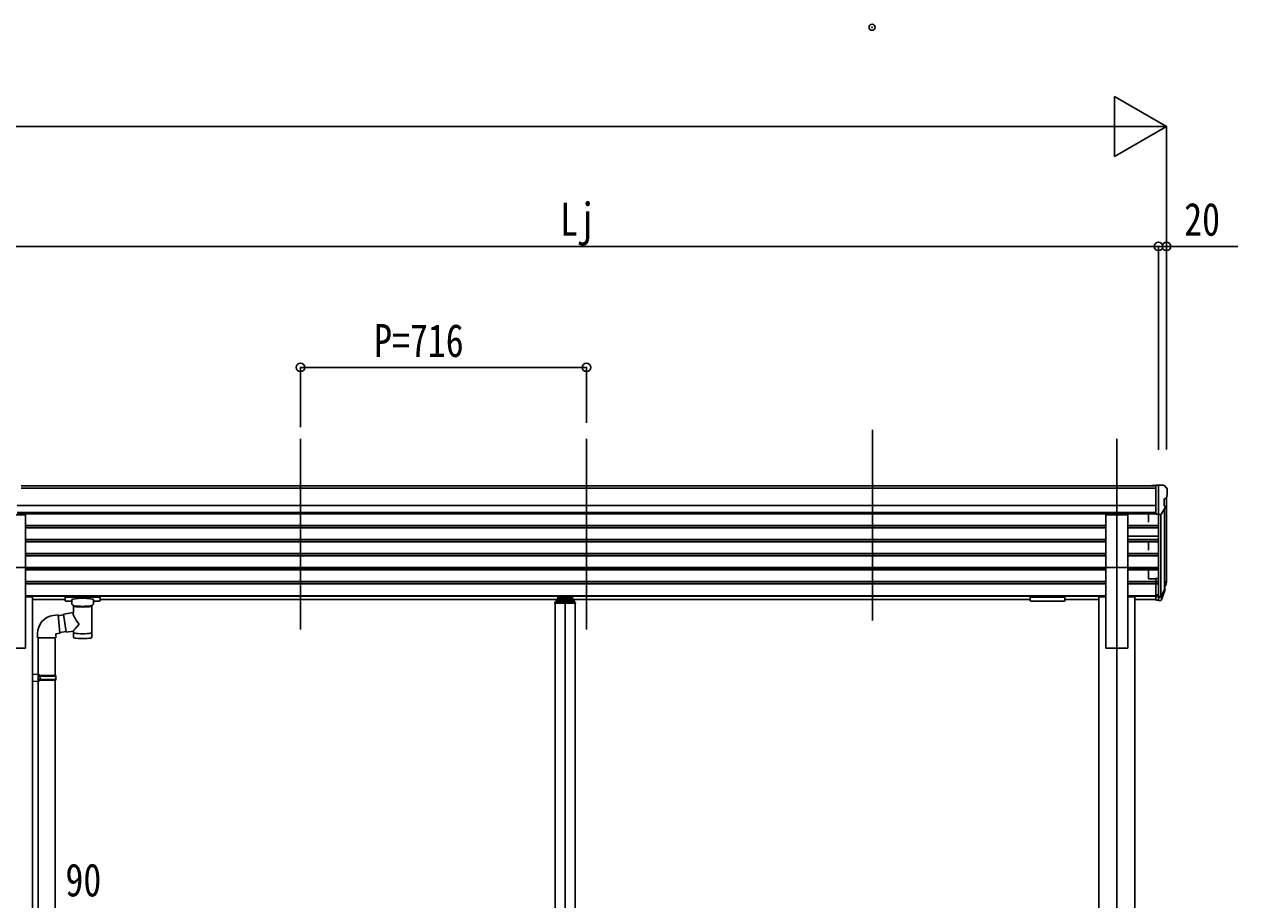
# Model space of a CAD drawing. Units: millimetres, scale not verified. Extents: x -10512 to 10512, y -7425 to 7425.
# Drawn here: x -1877 to 1162, y -2570 to -377 of the extents above; entities that cross this region are included whole.
import ezdxf
from ezdxf.enums import TextEntityAlignment as Align

# ---------------------------------------------------------------- set-up
doc = ezdxf.new("R2010")
doc.units = ezdxf.units.MM
doc.header["$LTSCALE"] = 30
doc.header["$PDMODE"] = 32
doc.header["$PDSIZE"] = 15
for name, color, linetype in [('0-3_YKK_12', 2, 'Continuous'), ('0-4_YKK_13', 4, 'Continuous'), ('0-5_YKK_A1', 4, 'Continuous'), ('0-6_YKK_D', 6, 'Continuous')]:
    doc.layers.add(name, color=color, linetype=linetype)
doc.styles.add('ＭＳ ゴシック', font='')
doc.styles.get('ＭＳ ゴシック').set_extended_font_data('MS Gothic')

msp = doc.modelspace()

# ---------------------------------------------------------------- linework, layer by layer
at = {"layer": '0-3_YKK_12'}
for p, q in [((246.74, -1393.44), (246.74, -1870.96)), ((-1184.91, -1415.78), (-1184.91, -1893.3)), ((-468.91, -1415.78), (-468.91, -1893.3)), ((-522.41, -1820.19), (-522.41, -4247.05))]:
    msp.add_line(p, q, dxfattribs=at)
msp.add_lwpolyline([(859.09, -1415.78), (859.09, -4340.19), (859.09, -4590.19)], dxfattribs=at)
at = {"layer": '0-4_YKK_13'}
for p, q in [((956.59, -1532.17), (946.59, -1532.26)), ((946.59, -1533.77), (946.59, -1532.26)), ((956.59, -1604.15), (956.59, -1532.17)), ((975.09, -1532.17), (956.59, -1532.17)), ((963.09, -1605.15), (963.09, -1532.17)), ((975.09, -1532.17), (977.42, -1532.31)), ((978.18, -1532.74), (982.25, -1538.54)), ((985.09, -1541.54), (985.09, -1542.17)), ((977.09, -1566.68), (977.09, -1582.96)), ((982.56, -1563.35), (977.24, -1566.42)), ((-1873.41, -1737.61), (-1873.41, -1605.82)), ((886.59, -1737.61), (886.59, -1605.82)), ((956.59, -1604.15), (963.09, -1604.15)), ((963.09, -1605.15), (968.3, -1604.83)), ((970.72, -1603.34), (979.72, -1587.75)), ((-1928.41, -1737.61), (-1873.41, -1737.61)), ((831.59, -1737.61), (886.59, -1737.61)), ((956.59, -1765.89), (956.59, -1819.92)), ((956.59, -1765.89), (963.09, -1765.89)), ((963.09, -1765.89), (963.09, -1820.66)), ((981.39, -1778.7), (978.12, -1785.77)), ((982, -1780.08), (978.12, -1788.03)), ((979.68, -1791.36), (979.34, -1795.76)), ((-1773.91, -1810.47), (-1773.91, -1821.23)), ((-1688.91, -1809.81), (-1771.91, -1809.81)), ((-1688.91, -1811.99), (-1771.91, -1811.99)), ((-1757.41, -1821.9), (-1771.91, -1821.9)), ((-1757.41, -1828.7), (-1757.41, -1818.43)), ((-1703.41, -1828.7), (-1703.41, -1818.43)), ((-1688.91, -1821.9), (-1703.41, -1821.9)), ((-1686.91, -1810.47), (-1686.91, -1821.23)), ((-1686.91, -1810.66), (-1686.91, -1812.2)), ((-544.91, -1819.72), (-544.91, -1824.19)), ((-542.41, -1817.15), (-540.91, -1817.15)), ((-542.41, -1819.67), (-542.41, -1824.19)), ((-542.41, -1819.67), (-540.91, -1819.67)), ((-542.41, -1821.56), (-502.41, -1821.56)), ((-503.91, -1811.23), (-540.91, -1811.23)), ((-540.91, -1811.23), (-540.91, -1819.67)), ((-540.91, -1813.72), (-503.91, -1813.72)), ((-538.31, -1816.16), (-538.31, -1816.64)), ((-534.86, -1818.04), (-534.86, -1818.38)), ((-532.9, -1817.72), (-532.9, -1818.05)), ((-532.41, -1816.81), (-532.41, -1819.49)), ((-531.92, -1817.72), (-531.92, -1818.05)), ((-529.96, -1818.38), (-529.96, -1818.04)), ((-526.51, -1816.16), (-526.51, -1816.64)), ((-518.31, -1816.16), (-518.31, -1816.64)), ((-514.86, -1818.04), (-514.86, -1818.38)), ((-512.9, -1817.72), (-512.9, -1818.05)), ((-512.41, -1816.81), (-512.41, -1819.49)), ((-511.92, -1817.72), (-511.92, -1818.05)), ((-509.96, -1818.38), (-509.96, -1818.04)), ((-506.51, -1816.16), (-506.51, -1816.64)), ((-503.91, -1811.23), (-503.91, -1819.67)), ((-503.91, -1817.15), (-502.41, -1817.15)), ((-503.91, -1819.67), (-502.41, -1819.67)), ((-502.41, -1819.67), (-502.41, -1824.19)), ((-499.91, -1824.19), (-499.91, -1819.72)), ((642.09, -1810.47), (642.09, -1821.23)), ((642.09, -1810.66), (642.09, -1812.2)), ((644.09, -1809.81), (727.09, -1809.81)), ((644.09, -1811.99), (727.09, -1811.99)), ((644.09, -1821.9), (727.09, -1821.9)), ((729.09, -1810.47), (729.09, -1821.23)), ((956.59, -1806.02), (963.09, -1806.02)), ((956.59, -1810.9), (963.09, -1810.9)), ((956.59, -1819.92), (963.09, -1819.92)), ((963.09, -1810.92), (968.23, -1810.92)), ((963.09, -1812.73), (967.94, -1812.73)), ((963.09, -1820.66), (967.94, -1820.66)), ((969.52, -1810.25), (977.28, -1794.84)), ((978.73, -1795.2), (970.53, -1811.37)), ((979.34, -1795.76), (970.53, -1819.31)), ((-1778.53, -1854.68), (-1753.31, -1850.77)), ((-1753.31, -1850.78), (-1753.31, -1833.19)), ((-1707.51, -1833.2), (-1707.49, -1913.5)), ((-547.91, -1825.69), (-547.91, -1827.19)), ((-496.91, -1827.19), (-547.91, -1827.19)), ((-498.41, -1824.19), (-546.41, -1824.19)), ((-496.91, -1825.69), (-496.91, -1827.19)), ((-1804.26, -1858.24), (-1791.74, -1856.68)), ((-1778.24, -1856.56), (-1791.57, -1858.63)), ((-1778.53, -1854.68), (-1771.51, -1899.94)), ((-1843.66, -1914.25), (-1843.66, -1903.34)), ((-1771.8, -1898.07), (-1787.91, -1900.56)), ((-1753.31, -1897.12), (-1771.51, -1899.94)), ((-1753.33, -1913.5), (-1753.31, -1896.87)), ((-1797.66, -1914.25), (-1843.66, -1914.25)), ((-1841.71, -1914.25), (-1841.71, -2005.55)), ((-1799.71, -1914.25), (-1799.71, -2008.11)), ((-1839.71, -2005.61), (-1855.71, -2005.14)), ((-1855.71, -2005.14), (-1855.71, -2023.08)), ((-1839.71, -2022.61), (-1855.71, -2023.08)), ((-1839.71, -2007.61), (-1841.71, -2007.61)), ((-1798.71, -2008.11), (-1841.71, -2008.11)), ((-1797.71, -2010.11), (-1841.71, -2010.11)), ((-1797.71, -2018.11), (-1841.71, -2018.11)), ((-1798.71, -2020.11), (-1841.71, -2020.11)), ((-1841.71, -2864.81), (-1841.71, -2022.67)), ((-1839.71, -2007.61), (-1839.71, -2005.61)), ((-1839.71, -2022.61), (-1839.71, -2020.61)), ((-1837.23, -2010.11), (-1836.8, -2008.11)), ((-1799.71, -2867.37), (-1799.71, -2020.11)), ((-1797.71, -2010.11), (-1798.71, -2008.11)), ((-1797.71, -2018.11), (-1798.71, -2020.11)), ((-1797.71, -2010.11), (-1797.71, -2018.11))]:
    msp.add_line(p, q, dxfattribs=at)
for points in [[(-1928.41, -1737.61), (-1928.41, -1605.82), (-1873.41, -1605.82)], [(831.59, -1737.61), (831.59, -1605.82), (886.59, -1605.82)], [(-1771.91, -1809.81), (-1772.26, -1809.81), (-1772.79, -1809.84), (-1773.24, -1809.89), (-1773.54, -1809.97), (-1773.71, -1810.06), (-1773.83, -1810.2), (-1773.9, -1810.38), (-1773.91, -1810.47)], [(-1771.91, -1821.9), (-1772.26, -1821.89), (-1772.79, -1821.87), (-1773.24, -1821.82), (-1773.54, -1821.74), (-1773.71, -1821.64), (-1773.83, -1821.5), (-1773.9, -1821.32), (-1773.91, -1821.23)], [(-1686.91, -1810.47), (-1686.95, -1810.28), (-1687.03, -1810.14), (-1687.13, -1810.05), (-1687.23, -1809.99), (-1687.35, -1809.94), (-1687.64, -1809.88), (-1688.13, -1809.83), (-1688.67, -1809.81), (-1688.91, -1809.81)], [(-1686.91, -1821.23), (-1686.95, -1821.43), (-1687.03, -1821.56), (-1687.13, -1821.66), (-1687.23, -1821.72), (-1687.35, -1821.76), (-1687.64, -1821.83), (-1688.13, -1821.87), (-1688.67, -1821.89), (-1688.91, -1821.9)], [(-533.88, -1818.27), (-533.69, -1818.3), (-533.61, -1818.3), (-533.5, -1818.31), (-533.33, -1818.3), (-533.19, -1818.27), (-533.06, -1818.23), (-532.97, -1818.18), (-532.92, -1818.12)], [(-531.9, -1818.12), (-531.84, -1818.18), (-531.75, -1818.23), (-531.63, -1818.27), (-531.48, -1818.3), (-531.31, -1818.31), (-531.21, -1818.3), (-531.13, -1818.3), (-530.94, -1818.27)], [(-513.88, -1818.27), (-513.69, -1818.3), (-513.61, -1818.3), (-513.5, -1818.31), (-513.33, -1818.3), (-513.19, -1818.27), (-513.06, -1818.23), (-512.97, -1818.18), (-512.92, -1818.12)], [(-511.9, -1818.12), (-511.84, -1818.18), (-511.75, -1818.23), (-511.63, -1818.27), (-511.48, -1818.3), (-511.31, -1818.31), (-511.21, -1818.3), (-511.13, -1818.3), (-510.94, -1818.27)], [(642.09, -1810.47), (642.13, -1810.28), (642.21, -1810.14), (642.31, -1810.05), (642.41, -1809.99), (642.53, -1809.94), (642.83, -1809.88), (643.32, -1809.83), (643.86, -1809.81), (644.09, -1809.81)], [(642.09, -1821.23), (642.13, -1821.43), (642.21, -1821.56), (642.31, -1821.66), (642.41, -1821.72), (642.53, -1821.76), (642.83, -1821.83), (643.32, -1821.87), (643.86, -1821.89), (644.09, -1821.9)], [(727.09, -1809.81), (727.44, -1809.81), (727.97, -1809.84), (728.42, -1809.89), (728.73, -1809.97), (728.9, -1810.06), (729.02, -1810.2), (729.08, -1810.38), (729.09, -1810.47)], [(727.09, -1821.9), (727.44, -1821.89), (727.97, -1821.87), (728.42, -1821.82), (728.73, -1821.74), (728.9, -1821.64), (729.02, -1821.5), (729.08, -1821.32), (729.09, -1821.23)], [(-1753.31, -1833.19), (-1753.54, -1833.1), (-1754.9, -1832.36), (-1756.01, -1831.52), (-1756.77, -1830.65), (-1757.23, -1829.75), (-1757.4, -1828.87)], [(-1703.45, -1828.65), (-1703.42, -1829), (-1703.67, -1829.96), (-1704.19, -1830.84), (-1704.99, -1831.68), (-1706.11, -1832.48), (-1707.51, -1833.2)], [(-1791.74, -1856.68), (-1787.74, -1902.51), (-1797.66, -1904.25), (-1797.66, -1914.25)], [(-1839.71, -2020.61), (-1841.71, -2020.61), (-1841.71, -2007.61)], [(-1837.23, -2010.11), (-1837.23, -2018.11), (-1836.8, -2020.11)]]:
    msp.add_lwpolyline(points, dxfattribs=at)
for centre, radius, start, end in [((977.36, -1533.31), 1, 35, 86.5), ((982.09, -1541.54), 3, 0, 87), ((783.09, -1542.17), 202, 355.05096, 0), ((977.39, -1566.68), 0.3, 120, 180), ((978.19, -1558.98), 6.18, 315.00103, 354.2965), ((968.12, -1601.84), 3, 273.5, 330), ((977.39, -1582.96), 0.3, 180, 265.2833), ((977.12, -1586.25), 3, 330, 85.2833), ((952.5, -1769.21), 30.41, 341.80266, 352.8448), ((953.91, -1770.96), 29.53, 342.01856, 353.49194), ((-546.41, -1825.69), 1.5, 90, 180), ((-498.41, -1825.69), 1.5, 0, 90), ((-1797.75, -1903.69), 45.91, 98.14944, 179.55845)]:
    msp.add_arc(centre, radius, start, end, dxfattribs=at)
for centre, major_axis, ratio, start_param, end_param in [((893.17, -1771.3), (88.05, 0), 0.90356, 5.9828017, 6.0168888), ((978.38, -1791.36), (-1.3, 0), 0.90356, 2.9359903, 4.9130961), ((892.46, -1775.17), (89.07, 0), 0.90356, 6.0316505, 6.077583), ((895.23, -1764.72), (-87.93, 4.42), 0.541684, 3.060334, 3.2172517), ((894.44, -1771.4), (89.06, 1.43), 0.57596, 6.1985533, 6.3701348), ((-1771.91, -1812.2), (-2, 0), 0.109601, 4.712389, 6.2831853), ((-1730.41, -1818.43), (-27, 0), 0.122176, 3.1415927, 6.2831853), ((-1688.91, -1812.2), (-2, 0), 0.109601, 3.1415927, 4.712389), ((-542.41, -1819.72), (0, 2.57), 0.97237, 6.2831853, 7.8539816), ((-532.41, -1816.16), (5.9, 0), 0.342073, 0, 3.1415927), ((-532.41, -1810.87), (8.02, 0), 0.939674, 4.4018361, 4.5279947), ((-532.41, -1811.2), (8.02, 0), 0.939674, 4.4018361, 4.5279947), ((-532.41, -1810.2), (8.02, 0), 0.939674, 4.6512338, 4.7735441), ((-532.41, -1810.87), (-8.02, 0), 0.939674, 1.7551906, 1.8813492), ((-532.41, -1811.2), (-8.02, 0), 0.939674, 1.7551906, 1.8813492), ((-512.41, -1816.16), (5.9, 0), 0.342073, 0, 3.1415927), ((-512.41, -1810.87), (8.02, 0), 0.939674, 4.4018361, 4.5279947), ((-512.41, -1811.2), (8.02, 0), 0.939674, 4.4018361, 4.5279947), ((-512.41, -1810.2), (8.02, 0), 0.939674, 4.6512338, 4.7735441), ((-512.41, -1810.87), (-8.02, 0), 0.939674, 1.7551906, 1.8813492), ((-512.41, -1811.2), (-8.02, 0), 0.939674, 1.7551906, 1.8813492), ((-502.41, -1819.72), (0, 2.57), 0.97237, 4.712389, 6.2831853), ((644.09, -1812.2), (2, 0), 0.109601, 1.5707963, 3.1415927), ((727.09, -1812.2), (2, 0), 0.109601, 0, 1.5707963), ((967.94, -1810.02), (3, 0), 0.90356, 4.712389, 5.7595865), ((967.94, -1817.95), (-3, 0), 0.90356, 1.5707963, 2.6179939), ((968.23, -1809.57), (1.5, 0), 0.90356, 4.712389, 5.7595865), ((-1741.41, -1828.7), (-16, 0), 0.361356, 0, 0.0194874), ((-1730.41, -1877.32), (22.81, -26.62), 0.234429, 3.1563334, 4.5976381), ((-1730.4, -1833.66), (-22.92, 0.42), 0.07247, 0.0008089, 1.5716053), ((-1730.4, -1835.28), (-22.92, 0.42), 0.07247, 0.0008089, 1.5716053), ((-1730.42, -1833.66), (22.91, 0.42), 0.072511, 4.711586, 6.2823824), ((-1730.42, -1835.28), (22.91, 0.42), 0.072511, 4.711586, 6.2823824), ((-1732.96, -1874.67), (-20.32, -22.25), 0.045535, 4.9756507, 6.2441899), ((-1730.41, -1913.5), (-22.92, 0), 0.101955, 6.2829723, 9.4248207), ((-1730.41, -1901.06), (-22.91, 0), 0.122865, 6.2831853, 9.424778)]:
    msp.add_ellipse(centre, major_axis=major_axis, ratio=ratio, start_param=start_param, end_param=end_param, dxfattribs=at)
for centre in [(-532.41, -1816.64), (-512.41, -1816.64)]:
    msp.add_ellipse(centre, major_axis=(5.9, 0), ratio=0.342073, dxfattribs=at)
at = {"layer": '0-5_YKK_A1'}
for p, q in [((956.59, -1533.77), (-1884.41, -1533.77)), ((956.59, -1538.99), (-1884.41, -1538.99)), ((963.09, -1573.27), (963.09, -1765.89)), ((983.09, -1562.74), (983.09, -1765.53)), ((956.59, -1582.52), (-1894.41, -1582.52)), ((956.59, -1600.37), (-1894.41, -1600.37)), ((956.59, -1603.62), (-1894.41, -1603.62)), ((938.09, -1603.62), (938.09, -1624.19)), ((969.09, -1604.68), (969.1, -1810.67)), ((978.12, -1590.52), (978.12, -1792.24)), ((-1873.41, -1632.47), (831.59, -1632.47)), ((-1873.41, -1633.97), (831.59, -1633.97)), ((-1873.41, -1638.28), (831.59, -1638.28)), ((963.09, -1632.47), (886.59, -1632.47)), ((963.09, -1633.97), (886.59, -1633.97)), ((963.09, -1638.28), (886.59, -1638.28)), ((-1873.41, -1667.56), (831.59, -1667.56)), ((-1873.41, -1669.06), (831.59, -1669.06)), ((963.09, -1659.25), (886.59, -1659.25)), ((963.09, -1667.56), (886.59, -1667.56)), ((963.09, -1669.06), (886.59, -1669.06)), ((-1873.41, -1673.38), (831.59, -1673.38)), ((963.09, -1673.38), (886.59, -1673.38)), ((938.09, -1673.38), (938.09, -1694.3)), ((-1873.41, -1702.61), (831.59, -1702.61)), ((-1873.41, -1704.11), (831.59, -1704.11)), ((-1873.41, -1708.42), (831.59, -1708.42)), ((963.09, -1702.61), (886.59, -1702.61)), ((963.09, -1704.11), (886.59, -1704.11)), ((963.09, -1708.42), (886.59, -1708.42)), ((-1873.41, -1737.61), (-1873.41, -1940.19)), ((-1873.41, -1737.76), (831.59, -1737.76)), ((-1873.41, -1739.26), (831.59, -1739.26)), ((-1873.41, -1743.58), (831.59, -1743.58)), ((886.59, -1737.61), (886.59, -1940.19)), ((963.09, -1737.76), (886.59, -1737.76)), ((963.09, -1739.26), (886.59, -1739.26)), ((963.09, -1743.58), (886.59, -1743.58)), ((938.09, -1743.48), (938.09, -1766.52)), ((-1873.41, -1772.75), (831.59, -1772.75)), ((-1873.41, -1774.24), (831.59, -1774.24)), ((-1873.41, -1778.56), (831.59, -1778.56)), ((963.09, -1772.75), (886.59, -1772.75)), ((963.09, -1774.24), (886.59, -1774.24)), ((963.09, -1778.56), (886.59, -1778.56)), ((938.09, -1766.52), (956.59, -1766.52)), ((-1873.41, -1808.6), (831.59, -1808.6)), ((-1873.41, -1809.99), (831.59, -1809.99)), ((-1855.71, -1811.19), (-1873.41, -1811.19)), ((-1855.71, -1811.19), (-1855.71, -4440.19)), ((-1855.71, -1817.68), (-1773.91, -1817.68)), ((-1686.91, -1817.68), (642.09, -1817.68)), ((813.89, -1817.68), (729.09, -1817.68)), ((813.89, -1811.19), (831.59, -1811.19)), ((813.89, -1811.19), (813.89, -4440.19)), ((956.59, -1808.6), (886.59, -1808.6)), ((956.59, -1809.99), (886.59, -1809.99)), ((904.29, -1811.19), (886.59, -1811.19)), ((904.29, -1811.19), (904.29, -4440.19)), ((904.29, -1817.68), (956.59, -1817.68)), ((-547.41, -1827.19), (-547.41, -4190.19)), ((-497.41, -1827.19), (-497.41, -4190.19))]:
    msp.add_line(p, q, dxfattribs=at)
for points in [[(-1928.41, -1737.61), (-1928.41, -1940.19), (-1873.41, -1940.19)], [(831.59, -1737.61), (831.59, -1940.19), (886.59, -1940.19)]]:
    msp.add_lwpolyline(points, dxfattribs=at)
msp.add_point((245.97, -384.99), dxfattribs=at)
at = {"layer": '0-6_YKK_D'}
for p, q in [((983.09, -633.77), (853.19, -558.77)), ((853.19, -558.77), (853.19, -708.77)), ((-4634.91, -633.77), (833.09, -633.77)), ((983.09, -633.77), (723.28, -633.77)), ((983.09, -633.77), (853.19, -708.77)), ((983.09, -1442.35), (983.09, -632.77)), ((-1900.91, -933.77), (963.09, -933.77)), ((963.09, -1443.35), (963.09, -932.77)), ((963.09, -1443.35), (963.09, -932.77)), ((983.09, -1441.35), (983.09, -932.77)), ((-1184.91, -1386.89), (-1184.91, -1235.79)), ((-1184.91, -1236.79), (-468.91, -1236.79)), ((-468.91, -1375.76), (-468.91, -1235.79))]:
    msp.add_line(p, q, dxfattribs=at)
msp.add_lwpolyline([(963.09, -933.77), (983.09, -933.77), (1161.59, -933.77)], dxfattribs=at)
for centre in [(963.09, -933.77), (963.09, -933.77), (983.09, -933.77), (-1184.91, -1236.79), (-468.91, -1236.79)]:
    msp.add_circle(centre, 10.62, dxfattribs=at)

# ---------------------------------------------------------------- texts
at = {"layer": '0-6_YKK_D', "style": 'ＭＳ ゴシック', "width": 0.8}
for s, p in [('Lj', (-534.91, -931.77)), ('20', (1027.59, -931.77)), ('P=716', (-1000.91, -1235.49)), ('90', (-1773.58, -2586.36))]:
    msp.add_text(s, height=82.48, dxfattribs=at).set_placement(p, align=Align.BOTTOM_LEFT)

doc.saveas('drawing.dxf')
